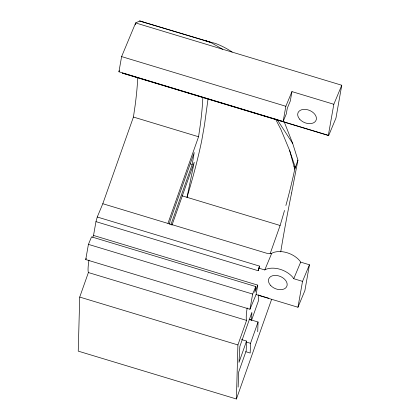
<?xml version="1.0" encoding="UTF-8"?>
<svg xmlns="http://www.w3.org/2000/svg" width="420" height="420" viewBox="0 0 420 420"><rect width="100%" height="100%" fill="white"/><g stroke="black" fill="none" stroke-linecap="round" stroke-linejoin="round"><path stroke-width="0.63" d="M88.993 260.075A58.999 6.5 -73.2 0 0 88.394 272.543L79.727 297.071L78.236 351.136L236.418 399L271.582 299.465M236.418 399L237.909 344.935L246.572 320.407A58.999 6.5 -73.2 0 1 247.175 307.933M241.511 339.56L246.53 341.077L246.194 350.784L238.665 372.094L238.14 387.135M249.265 319.358L258.053 322.014L250.525 343.324L250.184 353.031L245.789 351.703M249.091 319.399L251.606 320.156L251.874 312.391L239.831 346.495L239.001 362.387L246.53 341.077M258.736 294.73L258.531 300.552L251.606 320.156M257.712 331.721L258.053 322.014M208.005 99.194L204.482 124.95L201.658 140.994A91.35 10.059 -73.2 0 1 187.01 197.316L194.208 162.23L171.953 225.215M135.366 24.848L135.644 22.937L139.692 21L142.947 21.73M92.773 237.237L93.523 235.441L95.965 221.639L97.261 217.009L102.805 203.721L133.429 117.044L135.146 105.378A295.365 32.529 -73.2 0 0 137.708 77.569M102.805 203.721L167.937 223.424L198.56 136.752L200.277 125.087A295.365 32.529 -73.2 0 0 202.839 97.272M169.491 224.249L170.016 221.046L194.224 152.528L192.187 164.462L170.935 224.6M275.546 119.065L280.838 129.334L289.611 150.418L295.144 166.913L294.751 169.171A91.35 10.059 -73.2 0 1 285.883 205.485M284.225 121.884L292.688 143.43L297.938 160.146L291.596 192.959M257.749 285.133L256.079 294.583L249.963 309.256L85.733 259.565L88.421 244.367L91.549 236.864L255.775 286.556L254.762 292.304L257.749 285.133L93.523 235.441M328.314 135.471L333.832 104.27L291.958 91.602L290.288 101.047L287.296 108.218L286.282 113.972L283.154 121.475L118.923 71.783L121.611 56.59L135.644 22.937L341.764 85.244L335.953 118.115L328.724 135.45L328.314 135.471L122.22 73.106L122.63 73.08M249.963 309.256L252.646 294.058L255.775 286.556M283.154 121.475L285.836 106.276L291.958 91.602M95.965 221.639L258.206 270.732L259.502 266.102L97.261 217.009M256.079 294.583L297.953 307.251L302.526 281.369L309.445 264.779L300.668 262.122L299.628 260.605A19.693 13.267 22.6 0 0 273.137 252.588L271.693 253.355L264.779 269.95L258.668 268.102M309.445 264.779L304.873 290.656L297.953 307.251M258.206 270.732L259.502 266.102M297.938 160.146L294.751 169.171L289.611 150.418M270.133 253.717L280.108 225.488A91.35 10.059 -73.2 0 0 284.508 210.441M118.923 71.783L119.406 70.633M85.733 259.565L86.231 258.368M333.832 104.27L341.764 85.244M302.526 281.369L293.753 278.712L300.668 262.122M264.779 269.95L266.217 269.183A19.693 13.267 22.6 0 1 292.714 277.195L293.753 278.712M208.078 41.433L139.692 21L210.541 42.331L222.642 49.261M210.541 42.331L205.942 40.955L215.387 43.418A351.614 161.249 -76.5 0 1 232.139 52.054M121.611 56.59L285.836 106.276M123.254 73.269L328.724 135.45M133.429 117.044L198.56 136.752M190.349 163.905L192.187 164.462M182.002 195.804L280.108 225.488M167.937 223.424L266.868 253.297L271.693 253.355M258.788 295.244L268.832 298.284M88.421 244.367L252.646 294.058M88.394 272.548L246.572 320.407M246.131 341.995L250.525 343.324M79.727 297.071L237.909 344.935M293.969 166.346L295.144 166.913M277.352 119.863L292.688 143.43M280.723 251.895A482.291 53.114 -73.2 0 1 291.59 192.985M299.644 119.159A9.781 6.589 22.6 0 0 315.735 120.923A9.781 6.589 22.6 0 0 305.76 109.426A9.781 6.589 22.6 0 0 299.644 119.159M270.412 285.206A9.781 6.589 22.6 0 0 286.498 286.97A9.781 6.589 22.6 0 0 276.528 275.468A9.781 6.589 22.6 0 0 270.412 285.206"/></g></svg>
